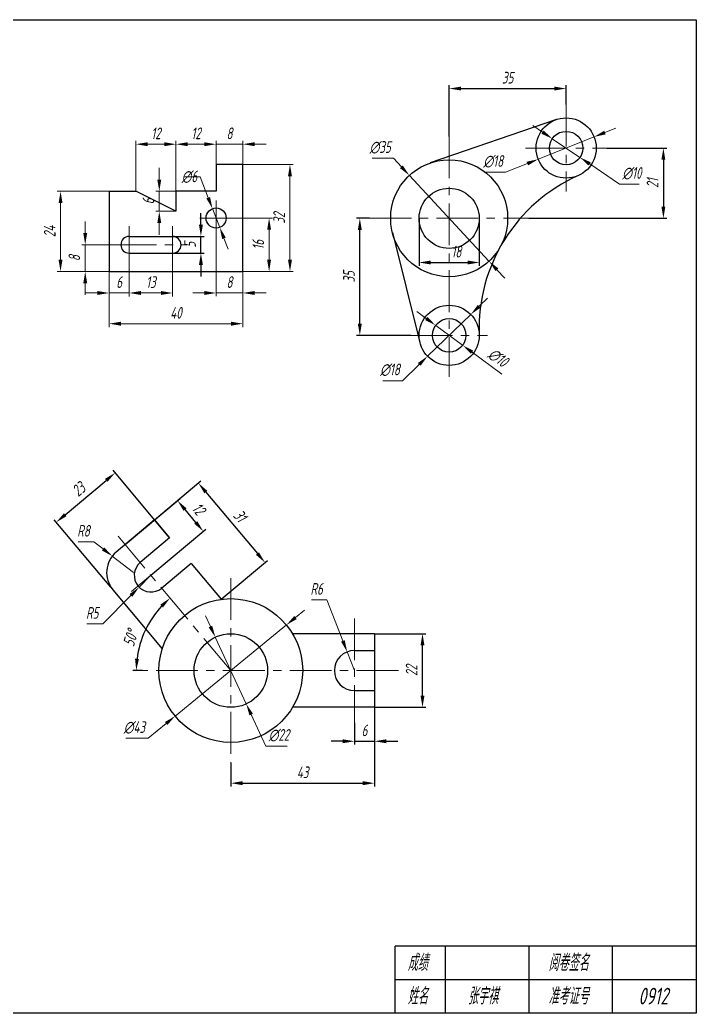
# Model space of a CAD drawing. Header units: millimetres. Extents: x 2280 to 2700, y 1935 to 2232.
# Drawn here: x 2497.7 to 2700, y 1934.7 to 2231.7 of the extents above; entities that cross this region are included whole.
import ezdxf

# ---------------------------------------------------------------- set-up
doc = ezdxf.new("R2010")
doc.units = ezdxf.units.MM
doc.header["$LTSCALE"] = 10
doc.linetypes.add('CENTER', pattern=[2, 1.25, -0.25, 0.25, -0.25])
for name, color, linetype, lineweight in [('1粗实线', 7, 'Continuous', 30), ('4 中心线', 1, 'CENTER', 15), ('5 尺寸线', 3, 'Continuous', 15)]:
    doc.layers.add(name, color=color, linetype=linetype, lineweight=lineweight)
doc.layers.add('7标注层', color=4, linetype='Continuous')
doc.styles.add('TH_GBDIM', font='gbeitc.shx', dxfattribs={"width": 0.8, "bigfont": 'gbcbig.shx'})
doc.dimstyles.new('TH_GBDIM', dxfattribs={"dimtxt": 3.5, "dimasz": 3.5, "dimexe": 1, "dimexo": 0, "dimgap": 1.5, "dimtad": 1, "dimdec": 1, "dimdsep": 46, "dimtxsty": 'TH_GBDIM', "dimcen": 3, "dimclrd": 3, "dimclre": 3, "dimclrt": 3, "dimadec": 0, "dimazin": 2, "dimtfac": 0.714286, "dimtdec": 1, "dimtmove": 0, "dimatfit": 3, "dimfxl": 0, "dimtzin": 0, "dimlwd": -1, "dimlwe": -1, "dimarcsym": 0})

# ---------------------------------------------------------------- blocks, each defined once
blk = doc.blocks.new('*D58')
at = {"layer": '5 尺寸线', "color": 3}
for p, q in [((2524.41, 2156.49), (2524.41, 2139.89)), ((2564.41, 2156.49), (2564.41, 2139.89)), ((2527.91, 2140.89), (2560.91, 2140.89))]:
    blk.add_line(p, q, dxfattribs=at)
for points in [[(2527.91, 2141.47), (2527.91, 2140.3), (2524.41, 2140.89)], [(2560.91, 2141.47), (2560.91, 2140.3), (2564.41, 2140.89)]]:
    blk.add_solid(points, dxfattribs=at)
at = {"layer": 'Defpoints', "color": 0}
for p in [(2524.41, 2156.49), (2564.41, 2156.49), (2564.41, 2140.89)]:
    blk.add_point(p, dxfattribs=at)
at = {"layer": '5 尺寸线', "color": 3, "insert": (2544.41, 2144.14), "char_height": 3.5, "attachment_point": 5, "style": 'TH_GBDIM'}
blk.add_mtext('40', dxfattribs=at)
blk = doc.blocks.new('*D59')
at = {"layer": '5 尺寸线', "color": 3}
for p, q in [((2524.41, 2180.49), (2508.87, 2180.49)), ((2509.87, 2159.99), (2509.87, 2176.99)), ((2524.41, 2156.49), (2508.87, 2156.49))]:
    blk.add_line(p, q, dxfattribs=at)
for points in [[(2509.29, 2176.99), (2510.45, 2176.99), (2509.87, 2180.49)], [(2509.29, 2159.99), (2510.45, 2159.99), (2509.87, 2156.49)]]:
    blk.add_solid(points, dxfattribs=at)
at = {"layer": 'Defpoints', "color": 0}
for p in [(2509.87, 2180.49), (2524.41, 2180.49), (2524.41, 2156.49)]:
    blk.add_point(p, dxfattribs=at)
at = {"layer": '5 尺寸线', "color": 3, "insert": (2506.62, 2168.49), "char_height": 3.5, "attachment_point": 5, "rotation": 90, "style": 'TH_GBDIM'}
blk.add_mtext('24', dxfattribs=at)
blk = doc.blocks.new('*D60')
at = {"layer": '5 尺寸线', "color": 3}
for p, q in [((2517.25, 2167.99), (2517.25, 2171.49)), ((2526.04, 2164.49), (2516.25, 2164.49)), ((2517.25, 2156.49), (2517.25, 2164.49)), ((2524.41, 2156.49), (2516.25, 2156.49)), ((2517.25, 2152.99), (2517.25, 2149.49))]:
    blk.add_line(p, q, dxfattribs=at)
for points in [[(2516.67, 2167.99), (2517.84, 2167.99), (2517.25, 2164.49)], [(2516.67, 2152.99), (2517.84, 2152.99), (2517.25, 2156.49)]]:
    blk.add_solid(points, dxfattribs=at)
at = {"layer": 'Defpoints', "color": 0}
for p in [(2517.25, 2164.49), (2526.04, 2164.49), (2524.41, 2156.49)]:
    blk.add_point(p, dxfattribs=at)
at = {"layer": '5 尺寸线', "color": 3, "insert": (2514, 2160.49), "char_height": 3.5, "attachment_point": 5, "rotation": 90, "style": 'TH_GBDIM'}
blk.add_mtext('8', dxfattribs=at)
blk = doc.blocks.new('*D61')
at = {"layer": '5 尺寸线', "color": 3}
for p, q in [((2524.41, 2156.49), (2524.41, 2149.07)), ((2530.41, 2158.96), (2530.41, 2149.07)), ((2520.91, 2150.07), (2517.41, 2150.07)), ((2530.41, 2150.07), (2524.41, 2150.07)), ((2533.91, 2150.07), (2537.41, 2150.07))]:
    blk.add_line(p, q, dxfattribs=at)
for points in [[(2520.91, 2150.66), (2520.91, 2149.49), (2524.41, 2150.07)], [(2533.91, 2150.66), (2533.91, 2149.49), (2530.41, 2150.07)]]:
    blk.add_solid(points, dxfattribs=at)
at = {"layer": 'Defpoints', "color": 0}
for p in [(2524.41, 2156.49), (2530.41, 2158.96), (2524.41, 2150.07)]:
    blk.add_point(p, dxfattribs=at)
at = {"layer": '5 尺寸线', "color": 3, "insert": (2527.41, 2153.32), "char_height": 3.5, "attachment_point": 5, "style": 'TH_GBDIM'}
blk.add_mtext('6', dxfattribs=at)
blk = doc.blocks.new('*D62')
at = {"layer": '5 尺寸线', "color": 3}
for p, q in [((2530.41, 2158.96), (2530.41, 2149.07)), ((2543.41, 2158.96), (2543.41, 2149.07)), ((2533.91, 2150.07), (2539.91, 2150.07))]:
    blk.add_line(p, q, dxfattribs=at)
for points in [[(2533.91, 2150.66), (2533.91, 2149.49), (2530.41, 2150.07)], [(2539.91, 2150.66), (2539.91, 2149.49), (2543.41, 2150.07)]]:
    blk.add_solid(points, dxfattribs=at)
at = {"layer": 'Defpoints', "color": 0}
for p in [(2530.41, 2158.96), (2543.41, 2158.96), (2543.41, 2150.07)]:
    blk.add_point(p, dxfattribs=at)
at = {"layer": '5 尺寸线', "color": 3, "insert": (2536.91, 2153.32), "char_height": 3.5, "attachment_point": 5, "style": 'TH_GBDIM'}
blk.add_mtext('13', dxfattribs=at)
blk = doc.blocks.new('*D63')
at = {"layer": '5 尺寸线', "color": 3}
for p, q in [((2556.41, 2167.28), (2556.41, 2149.08)), ((2564.41, 2156.49), (2564.41, 2149.08)), ((2552.91, 2150.08), (2549.41, 2150.08)), ((2556.41, 2150.08), (2564.41, 2150.08)), ((2567.91, 2150.08), (2571.41, 2150.08))]:
    blk.add_line(p, q, dxfattribs=at)
for points in [[(2552.91, 2150.67), (2552.91, 2149.5), (2556.41, 2150.08)], [(2567.91, 2150.67), (2567.91, 2149.5), (2564.41, 2150.08)]]:
    blk.add_solid(points, dxfattribs=at)
at = {"layer": 'Defpoints', "color": 0}
for p in [(2556.41, 2167.28), (2564.41, 2156.49), (2564.41, 2150.08)]:
    blk.add_point(p, dxfattribs=at)
at = {"layer": '5 尺寸线', "color": 3, "insert": (2560.41, 2153.33), "char_height": 3.5, "attachment_point": 5, "style": 'TH_GBDIM'}
blk.add_mtext('8', dxfattribs=at)
blk = doc.blocks.new('*D64')
at = {"layer": '7标注层', "color": 3}
for p, q in [((2551.86, 2170.49), (2551.86, 2173.99)), ((2543.41, 2166.99), (2552.86, 2166.99)), ((2551.86, 2161.99), (2551.86, 2166.99)), ((2543.41, 2161.99), (2552.86, 2161.99)), ((2551.86, 2158.49), (2551.86, 2154.99))]:
    blk.add_line(p, q, dxfattribs=at)
for points in [[(2551.28, 2170.49), (2552.45, 2170.49), (2551.86, 2166.99)], [(2551.28, 2158.49), (2552.45, 2158.49), (2551.86, 2161.99)]]:
    blk.add_solid(points, dxfattribs=at)
at = {"layer": 'Defpoints', "color": 0}
for p in [(2543.41, 2166.99), (2551.86, 2166.99), (2543.41, 2161.99)]:
    blk.add_point(p, dxfattribs=at)
at = {"layer": '7标注层', "color": 3, "insert": (2548.61, 2164.49), "char_height": 3.5, "attachment_point": 5, "rotation": 90, "style": 'TH_GBDIM'}
blk.add_mtext('5', dxfattribs=at)
blk = doc.blocks.new('*D65')
at = {"layer": '5 尺寸线', "color": 3}
for p, q in [((2539.41, 2183.99), (2539.41, 2187.49)), ((2544.41, 2180.49), (2538.41, 2180.49)), ((2539.41, 2174.49), (2539.41, 2180.49)), ((2544.41, 2174.49), (2538.41, 2174.49)), ((2539.41, 2170.99), (2539.41, 2167.49))]:
    blk.add_line(p, q, dxfattribs=at)
for points in [[(2538.83, 2183.99), (2539.99, 2183.99), (2539.41, 2180.49)], [(2538.83, 2170.99), (2539.99, 2170.99), (2539.41, 2174.49)]]:
    blk.add_solid(points, dxfattribs=at)
at = {"layer": 'Defpoints', "color": 0}
for p in [(2539.41, 2180.49), (2544.41, 2180.49), (2544.41, 2174.49)]:
    blk.add_point(p, dxfattribs=at)
at = {"layer": '5 尺寸线', "color": 3, "insert": (2536.16, 2177.49), "char_height": 3.5, "attachment_point": 5, "rotation": 90, "style": 'TH_GBDIM'}
blk.add_mtext('6', dxfattribs=at)
blk = doc.blocks.new('*D66')
at = {"layer": '5 尺寸线', "color": 3}
for p, q in [((2532.41, 2180.49), (2532.41, 2195.56)), ((2544.41, 2180.49), (2544.41, 2195.56)), ((2535.91, 2194.56), (2540.91, 2194.56))]:
    blk.add_line(p, q, dxfattribs=at)
for points in [[(2535.91, 2195.14), (2535.91, 2193.98), (2532.41, 2194.56)], [(2540.91, 2195.14), (2540.91, 2193.98), (2544.41, 2194.56)]]:
    blk.add_solid(points, dxfattribs=at)
at = {"layer": 'Defpoints', "color": 0}
for p in [(2544.41, 2194.56), (2532.41, 2180.49), (2544.41, 2180.49)]:
    blk.add_point(p, dxfattribs=at)
at = {"layer": '5 尺寸线', "color": 3, "insert": (2538.41, 2197.81), "char_height": 3.5, "attachment_point": 5, "style": 'TH_GBDIM'}
blk.add_mtext('12', dxfattribs=at)
blk = doc.blocks.new('*D70')
at = {"layer": '5 尺寸线', "color": 3}
for p, q in [((2544.41, 2194.56), (2544.41, 2195.56)), ((2556.41, 2188.49), (2556.41, 2195.56)), ((2547.91, 2194.56), (2552.91, 2194.56))]:
    blk.add_line(p, q, dxfattribs=at)
for points in [[(2547.91, 2195.14), (2547.91, 2193.98), (2544.41, 2194.56)], [(2552.91, 2195.14), (2552.91, 2193.98), (2556.41, 2194.56)]]:
    blk.add_solid(points, dxfattribs=at)
at = {"layer": 'Defpoints', "color": 0}
for p in [(2544.41, 2194.56), (2556.41, 2194.56), (2556.41, 2188.49)]:
    blk.add_point(p, dxfattribs=at)
at = {"layer": '5 尺寸线', "color": 3, "insert": (2550.41, 2197.81), "char_height": 3.5, "attachment_point": 5, "style": 'TH_GBDIM'}
blk.add_mtext('12', dxfattribs=at)
blk = doc.blocks.new('*D67')
at = {"layer": '5 尺寸线', "color": 3}
for p, q in [((2556.41, 2188.49), (2556.41, 2195.56)), ((2564.41, 2188.49), (2564.41, 2195.56)), ((2552.91, 2194.56), (2549.41, 2194.56)), ((2556.41, 2194.56), (2564.41, 2194.56)), ((2567.91, 2194.56), (2571.41, 2194.56))]:
    blk.add_line(p, q, dxfattribs=at)
for points in [[(2552.91, 2195.14), (2552.91, 2193.98), (2556.41, 2194.56)], [(2567.91, 2195.14), (2567.91, 2193.98), (2564.41, 2194.56)]]:
    blk.add_solid(points, dxfattribs=at)
at = {"layer": 'Defpoints', "color": 0}
for p in [(2564.41, 2194.56), (2556.41, 2188.49), (2564.41, 2188.49)]:
    blk.add_point(p, dxfattribs=at)
at = {"layer": '5 尺寸线', "color": 3, "insert": (2560.41, 2197.81), "char_height": 3.5, "attachment_point": 5, "style": 'TH_GBDIM'}
blk.add_mtext('8', dxfattribs=at)
blk = doc.blocks.new('*D68')
at = {"layer": '5 尺寸线', "color": 3}
for p, q in [((2564.41, 2188.49), (2579.51, 2188.49)), ((2578.51, 2184.99), (2578.51, 2159.99)), ((2564.41, 2156.49), (2579.51, 2156.49))]:
    blk.add_line(p, q, dxfattribs=at)
for points in [[(2577.93, 2184.99), (2579.1, 2184.99), (2578.51, 2188.49)], [(2577.93, 2159.99), (2579.1, 2159.99), (2578.51, 2156.49)]]:
    blk.add_solid(points, dxfattribs=at)
at = {"layer": 'Defpoints', "color": 0}
for p in [(2564.41, 2188.49), (2564.41, 2156.49), (2578.51, 2156.49)]:
    blk.add_point(p, dxfattribs=at)
at = {"layer": '5 尺寸线', "color": 3, "insert": (2575.26, 2172.49), "char_height": 3.5, "attachment_point": 5, "rotation": 90, "style": 'TH_GBDIM'}
blk.add_mtext('32', dxfattribs=at)
blk = doc.blocks.new('*D69')
at = {"layer": '5 尺寸线', "color": 3}
for p, q in [((2561.29, 2172.49), (2573.27, 2172.49)), ((2572.27, 2168.99), (2572.27, 2159.99)), ((2564.41, 2156.49), (2573.27, 2156.49))]:
    blk.add_line(p, q, dxfattribs=at)
for points in [[(2571.68, 2168.99), (2572.85, 2168.99), (2572.27, 2172.49)], [(2571.68, 2159.99), (2572.85, 2159.99), (2572.27, 2156.49)]]:
    blk.add_solid(points, dxfattribs=at)
at = {"layer": 'Defpoints', "color": 0}
for p in [(2561.29, 2172.49), (2564.41, 2156.49), (2572.27, 2156.49)]:
    blk.add_point(p, dxfattribs=at)
at = {"layer": '5 尺寸线', "color": 3, "insert": (2569.02, 2164.49), "char_height": 3.5, "attachment_point": 5, "rotation": 90, "style": 'TH_GBDIM'}
blk.add_mtext('16', dxfattribs=at)
blk = doc.blocks.new('*D71')
at = {"layer": '5 尺寸线', "color": 3}
for p, q in [((2546.74, 2184.83), (2551.62, 2184.83)), ((2551.62, 2184.83), (2554.06, 2178.55)), ((2557.5, 2169.69), (2555.32, 2175.29)), ((2558.76, 2166.43), (2560.03, 2163.17))]:
    blk.add_line(p, q, dxfattribs=at)
for points in [[(2554.6, 2178.76), (2553.51, 2178.34), (2555.32, 2175.29)], [(2559.31, 2166.64), (2558.22, 2166.22), (2557.5, 2169.69)]]:
    blk.add_solid(points, dxfattribs=at)
at = {"layer": 'Defpoints', "color": 0}
for p in [(2555.32, 2175.29), (2557.5, 2169.69)]:
    blk.add_point(p, dxfattribs=at)
at = {"layer": '5 尺寸线', "color": 3, "insert": (2548.43, 2184.83), "char_height": 3.5, "attachment_point": 5, "style": 'TH_GBDIM'}
blk.add_mtext('{∅6}{}{}{\\P{}}', dxfattribs=at)
blk = doc.blocks.new('*D98')
at = {"layer": '7标注层', "color": 3}
for p, q in [((2626.14, 2196.86), (2626.14, 2212.2)), ((2629.64, 2211.2), (2657.64, 2211.2)), ((2661.14, 2206.41), (2661.14, 2212.2))]:
    blk.add_line(p, q, dxfattribs=at)
for points in [[(2629.64, 2211.78), (2629.64, 2210.62), (2626.14, 2211.2)], [(2657.64, 2211.78), (2657.64, 2210.62), (2661.14, 2211.2)]]:
    blk.add_solid(points, dxfattribs=at)
at = {"layer": 'Defpoints', "color": 0}
for p in [(2661.14, 2211.2), (2661.14, 2206.41), (2626.14, 2196.86)]:
    blk.add_point(p, dxfattribs=at)
at = {"layer": '7标注层', "color": 3, "insert": (2643.64, 2214.45), "char_height": 3.5, "attachment_point": 5, "style": 'TH_GBDIM'}
blk.add_mtext('35', dxfattribs=at)
blk = doc.blocks.new('*D92')
at = {"layer": '7标注层', "color": 3}
for p, q in [((2673.3, 2193.41), (2691.23, 2193.41)), ((2690.23, 2189.91), (2690.23, 2175.91)), ((2649.94, 2172.41), (2691.23, 2172.41))]:
    blk.add_line(p, q, dxfattribs=at)
for points in [[(2689.65, 2189.91), (2690.81, 2189.91), (2690.23, 2193.41)], [(2689.65, 2175.91), (2690.81, 2175.91), (2690.23, 2172.41)]]:
    blk.add_solid(points, dxfattribs=at)
at = {"layer": 'Defpoints', "color": 0}
for p in [(2673.3, 2193.41), (2649.94, 2172.41), (2690.23, 2172.41)]:
    blk.add_point(p, dxfattribs=at)
at = {"layer": '7标注层', "color": 3, "insert": (2686.98, 2182.91), "char_height": 3.5, "attachment_point": 5, "rotation": 90, "style": 'TH_GBDIM'}
blk.add_mtext('21', dxfattribs=at)
blk = doc.blocks.new('*D93')
at = {"layer": '7标注层', "color": 3}
for p, q in [((2602.35, 2172.41), (2598.41, 2172.41)), ((2599.41, 2140.91), (2599.41, 2168.91)), ((2614.65, 2137.41), (2598.41, 2137.41))]:
    blk.add_line(p, q, dxfattribs=at)
for points in [[(2598.82, 2168.91), (2599.99, 2168.91), (2599.41, 2172.41)], [(2598.82, 2140.91), (2599.99, 2140.91), (2599.41, 2137.41)]]:
    blk.add_solid(points, dxfattribs=at)
at = {"layer": 'Defpoints', "color": 0}
for p in [(2599.41, 2172.41), (2602.35, 2172.41), (2614.65, 2137.41)]:
    blk.add_point(p, dxfattribs=at)
at = {"layer": '7标注层', "color": 3, "insert": (2596.16, 2154.91), "char_height": 3.5, "attachment_point": 5, "rotation": 90, "style": 'TH_GBDIM'}
blk.add_mtext('35', dxfattribs=at)
blk = doc.blocks.new('*D94')
at = {"layer": '7标注层', "color": 3}
for p, q in [((2617.14, 2172.41), (2617.14, 2158.19)), ((2635.14, 2172.41), (2635.14, 2158.19)), ((2620.64, 2159.19), (2631.64, 2159.19))]:
    blk.add_line(p, q, dxfattribs=at)
for points in [[(2620.64, 2159.78), (2620.64, 2158.61), (2617.14, 2159.19)], [(2631.64, 2159.78), (2631.64, 2158.61), (2635.14, 2159.19)]]:
    blk.add_solid(points, dxfattribs=at)
at = {"layer": 'Defpoints', "color": 0}
for p in [(2617.14, 2172.41), (2635.14, 2172.41), (2635.14, 2159.19)]:
    blk.add_point(p, dxfattribs=at)
at = {"layer": '7标注层', "color": 3, "insert": (2628.29, 2162.44), "char_height": 3.5, "attachment_point": 5, "style": 'TH_GBDIM'}
blk.add_mtext('18', dxfattribs=at)
blk = doc.blocks.new('*D99')
at = {"layer": '5 尺寸线', "color": 3}
for p, q in [((2635.12, 2146.1), (2637.64, 2148.54)), ((2632.61, 2143.67), (2619.67, 2131.15)), ((2612.13, 2123.85), (2617.16, 2128.71)), ((2606.25, 2123.85), (2612.13, 2123.85))]:
    blk.add_line(p, q, dxfattribs=at)
for points in [[(2634.72, 2146.52), (2635.53, 2145.68), (2632.61, 2143.67)], [(2616.75, 2129.13), (2617.57, 2128.29), (2619.67, 2131.15)]]:
    blk.add_solid(points, dxfattribs=at)
at = {"layer": 'Defpoints', "color": 0}
for p in [(2632.61, 2143.67), (2619.67, 2131.15)]:
    blk.add_point(p, dxfattribs=at)
at = {"layer": '5 尺寸线', "color": 3, "insert": (2608.44, 2127.1), "char_height": 3.5, "attachment_point": 5, "style": 'TH_GBDIM'}
blk.add_mtext('∅18', dxfattribs=at)
blk = doc.blocks.new('*D95')
at = {"layer": '5 尺寸线', "color": 3}
for p, q in [((2619.29, 2142.44), (2616.47, 2144.51)), ((2622.11, 2140.37), (2630.17, 2134.45)), ((2641.9, 2125.84), (2632.99, 2132.38))]:
    blk.add_line(p, q, dxfattribs=at)
for points in [[(2619.63, 2142.91), (2618.94, 2141.97), (2622.11, 2140.37)], [(2633.34, 2132.85), (2632.65, 2131.91), (2630.17, 2134.45)]]:
    blk.add_solid(points, dxfattribs=at)
at = {"layer": 'Defpoints', "color": 0}
for p in [(2622.11, 2140.37), (2630.17, 2134.45)]:
    blk.add_point(p, dxfattribs=at)
at = {"layer": '5 尺寸线', "color": 3, "char_height": 3.5, "attachment_point": 5, "rotation": 323.7138, "style": 'TH_GBDIM'}
for s, insert in [('{∅10}{}{}{', (2640.78, 2130.69)), ('{}}', (2636.93, 2125.45))]:
    blk.add_mtext(s, dxfattribs=dict(at, insert=insert))
blk = doc.blocks.new('*D100')
at = {"layer": '5 尺寸线', "color": 3}
for p, q in [((2654.1, 2198.16), (2651.19, 2200.12)), ((2657, 2196.21), (2665.28, 2190.61)), ((2677.15, 2182.6), (2668.19, 2188.65)), ((2682.97, 2182.6), (2677.15, 2182.6))]:
    blk.add_line(p, q, dxfattribs=at)
for points in [[(2654.42, 2198.65), (2653.77, 2197.68), (2657, 2196.21)], [(2668.51, 2189.14), (2667.86, 2188.17), (2665.28, 2190.61)]]:
    blk.add_solid(points, dxfattribs=at)
at = {"layer": 'Defpoints', "color": 0}
for p in [(2657, 2196.21), (2665.28, 2190.61)]:
    blk.add_point(p, dxfattribs=at)
at = {"layer": '5 尺寸线', "color": 3, "insert": (2680.81, 2185.85), "char_height": 3.5, "attachment_point": 5, "style": 'TH_GBDIM'}
blk.add_mtext('∅10', dxfattribs=at)
blk = doc.blocks.new('*D96')
at = {"layer": '5 尺寸线', "color": 3}
for p, q in [((2672.75, 2198.05), (2676, 2199.35)), ((2669.5, 2196.75), (2652.78, 2190.07)), ((2637.16, 2186.17), (2643.03, 2186.17)), ((2643.03, 2186.17), (2649.53, 2188.77))]:
    blk.add_line(p, q, dxfattribs=at)
for points in [[(2672.53, 2198.59), (2672.96, 2197.51), (2669.5, 2196.75)], [(2649.32, 2189.31), (2649.75, 2188.23), (2652.78, 2190.07)]]:
    blk.add_solid(points, dxfattribs=at)
at = {"layer": 'Defpoints', "color": 0}
for p in [(2669.5, 2196.75), (2652.78, 2190.07)]:
    blk.add_point(p, dxfattribs=at)
at = {"layer": '5 尺寸线', "color": 3, "insert": (2639.35, 2189.42), "char_height": 3.5, "attachment_point": 5, "style": 'TH_GBDIM'}
blk.add_mtext('∅18', dxfattribs=at)
blk = doc.blocks.new('*D97')
at = {"layer": '5 尺寸线', "color": 3}
for p, q in [((2603.06, 2190.35), (2609.46, 2190.35)), ((2609.46, 2190.35), (2611.84, 2187.79)), ((2638.05, 2159.59), (2614.23, 2185.23)), ((2640.44, 2157.03), (2642.82, 2154.46))]:
    blk.add_line(p, q, dxfattribs=at)
for points in [[(2612.27, 2188.19), (2611.42, 2187.39), (2614.23, 2185.23)], [(2640.86, 2157.42), (2640.01, 2156.63), (2638.05, 2159.59)]]:
    blk.add_solid(points, dxfattribs=at)
at = {"layer": 'Defpoints', "color": 0}
for p in [(2614.23, 2185.23), (2638.05, 2159.59)]:
    blk.add_point(p, dxfattribs=at)
at = {"layer": '5 尺寸线', "color": 3, "insert": (2605.51, 2193.6), "char_height": 3.5, "attachment_point": 5, "style": 'TH_GBDIM'}
blk.add_mtext('∅35', dxfattribs=at)
blk = doc.blocks.new('*D157')
at = {"layer": '7标注层', "color": 3}
for p, q in [((2603.81, 2043.18), (2603.81, 2002.5)), ((2560.81, 2009.56), (2560.81, 2002.5)), ((2564.31, 2003.5), (2600.31, 2003.5))]:
    blk.add_line(p, q, dxfattribs=at)
for points in [[(2564.31, 2004.09), (2564.31, 2002.92), (2560.81, 2003.5)], [(2600.31, 2004.09), (2600.31, 2002.92), (2603.81, 2003.5)]]:
    blk.add_solid(points, dxfattribs=at)
at = {"layer": 'Defpoints', "color": 0}
for p in [(2603.81, 2043.18), (2560.81, 2009.56), (2603.81, 2003.5)]:
    blk.add_point(p, dxfattribs=at)
at = {"layer": '7标注层', "color": 3, "insert": (2582.31, 2006.75), "char_height": 3.5, "attachment_point": 5, "style": 'TH_GBDIM'}
blk.add_mtext('43', dxfattribs=at)
blk = doc.blocks.new('*D158')
at = {"layer": '7标注层', "color": 3}
for p, q in [((2597.81, 2021.58), (2597.81, 2015.04)), ((2603.81, 2021.58), (2603.81, 2015.04)), ((2594.31, 2016.04), (2590.81, 2016.04)), ((2597.81, 2016.04), (2603.81, 2016.04)), ((2607.31, 2016.04), (2610.81, 2016.04))]:
    blk.add_line(p, q, dxfattribs=at)
for points in [[(2594.31, 2016.62), (2594.31, 2015.45), (2597.81, 2016.04)], [(2607.31, 2016.62), (2607.31, 2015.45), (2603.81, 2016.04)]]:
    blk.add_solid(points, dxfattribs=at)
at = {"layer": 'Defpoints', "color": 0}
for p in [(2597.81, 2021.58), (2603.81, 2021.58), (2603.81, 2016.04)]:
    blk.add_point(p, dxfattribs=at)
at = {"layer": '7标注层', "color": 3, "insert": (2600.81, 2019.29), "char_height": 3.5, "attachment_point": 5, "style": 'TH_GBDIM'}
blk.add_mtext('6', dxfattribs=at)
blk = doc.blocks.new('*D159')
at = {"layer": '7标注层', "color": 3}
for p, q in [((2542.51, 2076.88), (2525.57, 2097.07)), ((2511.27, 2083.77), (2523.53, 2094.05)), ((2524.89, 2062.09), (2507.95, 2082.29))]:
    blk.add_line(p, q, dxfattribs=at)
for points in [[(2523.15, 2094.5), (2523.9, 2093.61), (2526.21, 2096.3)], [(2510.9, 2084.22), (2511.65, 2083.32), (2508.59, 2081.52)]]:
    blk.add_solid(points, dxfattribs=at)
at = {"layer": 'Defpoints', "color": 0}
for p in [(2526.21, 2096.3), (2542.51, 2076.88), (2524.89, 2062.09)]:
    blk.add_point(p, dxfattribs=at)
at = {"layer": '7标注层', "color": 3, "insert": (2515.31, 2091.4), "char_height": 3.5, "attachment_point": 5, "rotation": 40, "style": 'TH_GBDIM'}
blk.add_mtext('23', dxfattribs=at)
blk = doc.blocks.new('*D160')
at = {"layer": '5 尺寸线', "color": 3}
for p, q in [((2515.14, 2075.71), (2519.85, 2075.71)), ((2519.85, 2075.71), (2522.6, 2073.55)), ((2531.66, 2066.47), (2525.36, 2071.39))]:
    blk.add_line(p, q, dxfattribs=at)
blk.add_solid([(2522.96, 2074.01), (2522.24, 2073.09), (2525.36, 2071.39)], dxfattribs=at)
at = {"layer": 'Defpoints', "color": 0}
for p in [(2525.36, 2071.39), (2531.66, 2066.47)]:
    blk.add_point(p, dxfattribs=at)
at = {"layer": '5 尺寸线', "color": 3, "insert": (2516.74, 2078.96), "char_height": 3.5, "attachment_point": 5, "style": 'TH_GBDIM'}
blk.add_mtext('R8', dxfattribs=at)
blk = doc.blocks.new('*D161')
at = {"layer": '7标注层', "color": 3}
for p, q in [((2529.2, 2074.85), (2545.63, 2088.63)), ((2550.33, 2081.48), (2547.12, 2085.31)), ((2536.92, 2065.65), (2553.35, 2079.44))]:
    blk.add_line(p, q, dxfattribs=at)
for points in [[(2547.56, 2085.68), (2546.67, 2084.93), (2544.87, 2087.99)], [(2550.78, 2081.85), (2549.88, 2081.1), (2552.58, 2078.8)]]:
    blk.add_solid(points, dxfattribs=at)
at = {"layer": 'Defpoints', "color": 0}
for p in [(2544.87, 2087.99), (2529.2, 2074.85), (2536.92, 2065.65)]:
    blk.add_point(p, dxfattribs=at)
at = {"layer": '7标注层', "color": 3, "insert": (2551.21, 2085.48), "char_height": 3.5, "attachment_point": 5, "rotation": 310, "style": 'TH_GBDIM'}
blk.add_mtext('12', dxfattribs=at)
blk = doc.blocks.new('*D162')
at = {"layer": '7标注层', "color": 3}
for p, q in [((2538.01, 2082.24), (2551.87, 2093.87)), ((2553.35, 2090.54), (2568.78, 2072.16)), ((2557.94, 2058.49), (2571.8, 2070.12))]:
    blk.add_line(p, q, dxfattribs=at)
for points in [[(2553.8, 2090.92), (2552.91, 2090.17), (2551.1, 2093.22)], [(2569.23, 2072.53), (2568.33, 2071.78), (2571.03, 2069.48)]]:
    blk.add_solid(points, dxfattribs=at)
at = {"layer": 'Defpoints', "color": 0}
for p in [(2538.01, 2082.24), (2571.03, 2069.48), (2557.94, 2058.49)]:
    blk.add_point(p, dxfattribs=at)
at = {"layer": '7标注层', "color": 3, "insert": (2563.56, 2083.44), "char_height": 3.5, "attachment_point": 5, "rotation": 310, "style": 'TH_GBDIM'}
blk.add_mtext('31', dxfattribs=at)
blk = doc.blocks.new('*D163')
at = {"layer": '5 尺寸线', "color": 3}
for p, q in [((2536.92, 2065.65), (2533.39, 2062.11)), ((2522.49, 2051.17), (2530.92, 2059.63)), ((2517.73, 2051.17), (2522.49, 2051.17))]:
    blk.add_line(p, q, dxfattribs=at)
blk.add_solid([(2530.5, 2060.04), (2531.33, 2059.22), (2533.39, 2062.11)], dxfattribs=at)
at = {"layer": 'Defpoints', "color": 0}
for p in [(2536.92, 2065.65), (2533.39, 2062.11)]:
    blk.add_point(p, dxfattribs=at)
at = {"layer": '5 尺寸线', "color": 3, "insert": (2519.36, 2054.42), "char_height": 3.5, "attachment_point": 5, "style": 'TH_GBDIM'}
blk.add_mtext('R5', dxfattribs=at)
blk = doc.blocks.new('*D164')
at = {"layer": '5 尺寸线', "color": 3}
for p, q in [((2580.15, 2053.02), (2582.86, 2055.24)), ((2577.44, 2050.8), (2544.17, 2023.56)), ((2536.05, 2016.91), (2541.46, 2021.34)), ((2529.41, 2016.91), (2536.05, 2016.91))]:
    blk.add_line(p, q, dxfattribs=at)
for points in [[(2579.78, 2053.47), (2580.52, 2052.57), (2577.44, 2050.8)], [(2541.09, 2021.79), (2541.83, 2020.89), (2544.17, 2023.56)]]:
    blk.add_solid(points, dxfattribs=at)
at = {"layer": 'Defpoints', "color": 0}
for p in [(2577.44, 2050.8), (2544.17, 2023.56)]:
    blk.add_point(p, dxfattribs=at)
at = {"layer": '5 尺寸线', "color": 3, "insert": (2531.98, 2020.16), "char_height": 3.5, "attachment_point": 5, "style": 'TH_GBDIM'}
blk.add_mtext('∅43', dxfattribs=at)
blk = doc.blocks.new('*D165')
at = {"layer": '5 尺寸线', "color": 3}
for p, q in [((2554.71, 2050.34), (2553.24, 2053.51)), ((2556.18, 2047.16), (2565.43, 2027.2)), ((2571.28, 2014.57), (2566.9, 2024.03)), ((2577.68, 2014.57), (2571.28, 2014.57))]:
    blk.add_line(p, q, dxfattribs=at)
for points in [[(2555.24, 2050.58), (2554.18, 2050.09), (2556.18, 2047.16)], [(2567.43, 2024.27), (2566.37, 2023.78), (2565.43, 2027.2)]]:
    blk.add_solid(points, dxfattribs=at)
at = {"layer": 'Defpoints', "color": 0}
for p in [(2556.18, 2047.16), (2565.43, 2027.2)]:
    blk.add_point(p, dxfattribs=at)
at = {"layer": '5 尺寸线', "color": 3, "insert": (2575.23, 2017.82), "char_height": 3.5, "attachment_point": 5, "style": 'TH_GBDIM'}
blk.add_mtext('∅22', dxfattribs=at)
blk = doc.blocks.new('*D166')
at = {"layer": '5 尺寸线', "color": 3}
for p, q in [((2584.94, 2058.35), (2589.53, 2058.35)), ((2589.53, 2058.35), (2594.35, 2046.03)), ((2597.81, 2037.18), (2595.62, 2042.77))]:
    blk.add_line(p, q, dxfattribs=at)
blk.add_solid([(2594.89, 2046.24), (2593.8, 2045.82), (2595.62, 2042.77)], dxfattribs=at)
at = {"layer": 'Defpoints', "color": 0}
for p in [(2595.62, 2042.77), (2597.81, 2037.18)]:
    blk.add_point(p, dxfattribs=at)
at = {"layer": '5 尺寸线', "color": 3, "insert": (2586.49, 2061.6), "char_height": 3.5, "attachment_point": 5, "style": 'TH_GBDIM'}
blk.add_mtext('R6', dxfattribs=at)
blk = doc.blocks.new('*D167')
at = {"layer": '7标注层', "color": 3}
blk.add_line((2534.36, 2037.18), (2531.52, 2037.18), dxfattribs=at)
blk.add_arc((2560.81, 2037.18), 28.28, 137.0946, 172.9054, dxfattribs=at)
for points in [[(2539.69, 2056.86), (2540.49, 2056.01), (2542.62, 2058.85)], [(2533.32, 2040.64), (2532.16, 2040.71), (2532.52, 2037.18)]]:
    blk.add_solid(points, dxfattribs=at)
at = {"layer": 'Defpoints', "color": 0}
for p in [(2526.06, 2078.59), (2537.17, 2052.72), (2534.36, 2037.18), (2560.81, 2037.18), (2610.95, 2037.18)]:
    blk.add_point(p, dxfattribs=at)
at = {"layer": '7标注层', "color": 3, "insert": (2530.82, 2046.94), "char_height": 3.5, "attachment_point": 5, "rotation": 71.9684, "style": 'TH_GBDIM'}
blk.add_mtext('50°', dxfattribs=at)
blk = doc.blocks.new('*D168')
at = {"layer": '7标注层', "color": 3}
for p, q in [((2603.81, 2048.18), (2619.16, 2048.18)), ((2618.16, 2029.68), (2618.16, 2044.68)), ((2603.81, 2026.18), (2619.16, 2026.18))]:
    blk.add_line(p, q, dxfattribs=at)
for points in [[(2617.58, 2044.68), (2618.75, 2044.68), (2618.16, 2048.18)], [(2617.58, 2029.68), (2618.75, 2029.68), (2618.16, 2026.18)]]:
    blk.add_solid(points, dxfattribs=at)
at = {"layer": 'Defpoints', "color": 0}
for p in [(2603.81, 2048.18), (2618.16, 2048.18), (2603.81, 2026.18)]:
    blk.add_point(p, dxfattribs=at)
at = {"layer": '7标注层', "color": 3, "insert": (2614.91, 2037.18), "char_height": 3.5, "attachment_point": 5, "rotation": 90, "style": 'TH_GBDIM'}
blk.add_mtext('22', dxfattribs=at)

msp = doc.modelspace()

# ---------------------------------------------------------------- linework, layer by layer
at = {"layer": '1粗实线'}
for p, q in [((2280.03, 2231.74), (2700.03, 2231.74)), ((2700.03, 2231.74), (2700.03, 1934.74)), ((2658.22, 2201.92), (2620.46, 2188.96)), ((2564.41, 2188.49), (2556.41, 2188.49)), ((2556.41, 2188.49), (2556.41, 2180.49)), ((2564.41, 2156.49), (2564.41, 2188.49)), ((2524.41, 2180.49), (2524.41, 2156.49)), ((2524.41, 2180.49), (2532.41, 2180.49)), ((2544.41, 2174.49), (2532.41, 2180.49)), ((2556.41, 2180.49), (2544.41, 2180.49)), ((2544.41, 2180.49), (2544.41, 2174.49)), ((2609.16, 2168.16), (2617.41, 2135.22)), ((2530.41, 2166.99), (2543.41, 2166.99)), ((2530.41, 2161.99), (2543.41, 2161.99)), ((2524.41, 2156.49), (2564.41, 2156.49)), ((2538.01, 2082.24), (2526.52, 2072.6)), ((2538.01, 2082.24), (2542.51, 2076.88)), ((2542.51, 2076.88), (2533.7, 2069.48)), ((2548.94, 2069.21), (2540.13, 2061.82)), ((2548.94, 2069.21), (2557.94, 2058.49)), ((2525.54, 2061.32), (2540.32, 2043.71)), ((2603.81, 2048.18), (2579.28, 2048.18)), ((2603.81, 2048.18), (2603.81, 2043.18)), ((2597.81, 2043.18), (2603.81, 2043.18)), ((2597.81, 2031.18), (2603.81, 2031.18)), ((2603.81, 2031.18), (2603.81, 2026.18)), ((2603.81, 2026.18), (2579.28, 2026.18)), ((2700.03, 1954.74), (2610.03, 1954.74)), ((2610.03, 1934.74), (2610.03, 1954.74)), ((2625.03, 1934.74), (2625.03, 1954.74)), ((2650.03, 1934.74), (2650.03, 1954.74)), ((2675.03, 1934.74), (2675.03, 1954.74)), ((2700.03, 1944.74), (2610.03, 1944.74)), ((2700.03, 1934.74), (2280.03, 1934.74))]:
    msp.add_line(p, q, dxfattribs=at)
for centre, radius in [((2661.14, 2193.41), 9), ((2661.14, 2193.41), 5), ((2626.14, 2172.41), 17.5), ((2626.14, 2172.41), 9), ((2556.41, 2172.49), 3), ((2626.14, 2137.41), 9), ((2626.14, 2137.41), 5), ((2560.81, 2037.18), 21.5), ((2560.81, 2037.18), 11)]:
    msp.add_circle(centre, radius, dxfattribs=at)
for centre, radius, start, end in [((2684.97, 2139.58), 49.86, 113.8745, 182.1147), ((2530.41, 2164.49), 2.5, 90, 270), ((2543.41, 2164.49), 2.5, 270, 90), ((2531.66, 2066.47), 8, 130, 220), ((2536.92, 2065.65), 5, 130, 310), ((2597.81, 2037.18), 6, 90, 270)]:
    msp.add_arc(centre, radius, start, end, dxfattribs=at)
at = {"layer": '4 中心线'}
for p, q in [((2661.14, 2206.41), (2661.14, 2180.4)), ((2626.14, 2196.86), (2626.14, 2124.99)), ((2648.99, 2193.41), (2673.3, 2193.41)), ((2556.41, 2177.69), (2556.41, 2167.28)), ((2551.53, 2172.49), (2561.29, 2172.49)), ((2602.35, 2172.41), (2649.94, 2172.41)), ((2530.41, 2170.02), (2530.41, 2158.96)), ((2543.41, 2170.02), (2543.41, 2158.96)), ((2526.04, 2164.49), (2547.63, 2164.49)), ((2614.65, 2137.41), (2637.63, 2137.41)), ((2560.81, 2037.18), (2526.06, 2078.59)), ((2536.92, 2065.65), (2531.12, 2060.79)), ((2560.81, 2064.81), (2560.81, 2009.56)), ((2597.81, 2052.78), (2597.81, 2021.58)), ((2610.95, 2037.18), (2534.36, 2037.18))]:
    msp.add_line(p, q, dxfattribs=at)

# ---------------------------------------------------------------- texts
at = {"layer": '5 尺寸线', "color": 3, "char_height": 5, "attachment_point": 5, "style": 'TH_GBDIM'}
for s, insert in [('{\\C7;成绩}', (2616.7, 1949.83)), ('{\\C7;阅卷签名}', (2661.85, 1949.83)), ('{\\C7;姓名}', (2616.7, 1939.83)), ('{\\C7;张宇祺}', (2636.22, 1939.83)), ('{\\C7;准考证号}', (2661.85, 1939.83)), ('{\\C7;0912}', (2687.23, 1939.83))]:
    msp.add_mtext(s, dxfattribs=dict(at, insert=insert))

# ---------------------------------------------------------------- dimensions: what is measured, and where the dimension line sits
at = {"layer": '5 尺寸线'}
for base, p1, p2, picture, middle in [((2544.41, 2194.56), (2532.41, 2180.49), (2544.41, 2180.49), '*D66', (2538.41, 2197.81)), ((2556.41, 2194.56), (2544.41, 2194.56), (2556.41, 2188.49), '*D70', (2550.41, 2197.81)), ((2564.41, 2194.56), (2556.41, 2188.49), (2564.41, 2188.49), '*D67', (2560.41, 2197.81)), ((2564.41, 2150.08), (2556.41, 2167.28), (2564.41, 2156.49), '*D63', (2560.41, 2153.33)), ((2524.41, 2150.07), (2530.41, 2158.96), (2524.41, 2156.49), '*D61', (2527.41, 2153.32)), ((2564.41, 2140.89), (2524.41, 2156.49), (2564.41, 2156.49), '*D58', (2544.41, 2144.14)), ((2543.41, 2150.07), (2530.41, 2158.96), (2543.41, 2158.96), '*D62', (2536.91, 2153.32))]:
    dim = msp.add_linear_dim(base=base, p1=p1, p2=p2, dimstyle='TH_GBDIM', dxfattribs=at)
    dim.commit()
    dim.dimension.update_dxf_attribs({"geometry": picture, "text_midpoint": middle})
for p1, p2, picture, middle in [((2669.5, 2196.75), (2652.78, 2190.07), '*D96', (2639.35, 2189.42)), ((2638.05, 2159.59), (2614.23, 2185.23), '*D97', (2605.51, 2193.6)), ((2632.61, 2143.67), (2619.67, 2131.15), '*D99', (2608.44, 2127.1)), ((2577.44, 2050.8), (2544.17, 2023.56), '*D164', (2531.98, 2020.16))]:
    dim = msp.add_diameter_dim_2p(p1=p1, p2=p2, dimstyle='TH_GBDIM', override={"dimtoh": 1}, dxfattribs=at)
    dim.commit()
    dim.dimension.update_dxf_attribs({"geometry": picture, "text_midpoint": middle})
for p1, p2, picture, middle in [((2657, 2196.21), (2665.28, 2190.61), '*D100', (2680.81, 2182.6)), ((2556.18, 2047.16), (2565.43, 2027.2), '*D165', (2575.23, 2014.57))]:
    dim = msp.add_diameter_dim_2p(p1=p1, p2=p2, dimstyle='TH_GBDIM', override={"dimtoh": 1}, dxfattribs=at)
    dim.commit()
    dim.dimension.update_dxf_attribs({"geometry": picture, "text_midpoint": middle, "dimtype": 163})
for base, p1, p2, picture, middle in [((2539.41, 2180.49), (2544.41, 2174.49), (2544.41, 2180.49), '*D65', (2536.16, 2177.49)), ((2509.87, 2180.49), (2524.41, 2156.49), (2524.41, 2180.49), '*D59', (2506.62, 2168.49)), ((2517.25, 2164.49), (2524.41, 2156.49), (2526.04, 2164.49), '*D60', (2514, 2160.49)), ((2572.27, 2156.49), (2561.29, 2172.49), (2564.41, 2156.49), '*D69', (2569.02, 2164.49))]:
    dim = msp.add_linear_dim(base=base, p1=p1, p2=p2, angle=90, dimstyle='TH_GBDIM', dxfattribs=at)
    dim.commit()
    dim.dimension.update_dxf_attribs({"geometry": picture, "text_midpoint": middle})
dim = msp.add_diameter_dim_2p(p1=(2557.5, 2169.69), p2=(2555.32, 2175.29), text='{<>}{}{}{\\X{}}', dimstyle='TH_GBDIM', override={"dimtoh": 1}, dxfattribs=at)
dim.commit()
dim.dimension.update_dxf_attribs({"geometry": '*D71', "text_midpoint": (2548.43, 2184.83), "dimtype": 163})
dim = msp.add_linear_dim(base=(2578.51, 2156.49), p1=(2564.41, 2188.49), p2=(2564.41, 2156.49), angle=90, dimstyle='TH_GBDIM', dxfattribs=at)
dim.commit()
dim.dimension.update_dxf_attribs({"geometry": '*D68', "text_midpoint": (2578.51, 2172.49), "dimtype": 160})
dim = msp.add_diameter_dim_2p(p1=(2622.11, 2140.37), p2=(2630.17, 2134.45), text='{<>}{}{}{\\X{}}', dimstyle='TH_GBDIM', override={"dimtoh": 1}, dxfattribs=at)
dim.commit()
dim.dimension.update_dxf_attribs({"geometry": '*D95', "text_midpoint": (2638.86, 2128.07)})
dim = msp.add_radius_dim(center=(2531.66, 2066.47), mpoint=(2525.36, 2071.39), dimstyle='TH_GBDIM', override={"dimtoh": 1}, dxfattribs=at)
dim.commit()
dim.dimension.update_dxf_attribs({"geometry": '*D160', "text_midpoint": (2516.74, 2078.96)})
for center, mpoint, picture, middle in [((2536.92, 2065.65), (2533.39, 2062.11), '*D163', (2519.36, 2051.17)), ((2597.81, 2037.18), (2595.62, 2042.77), '*D166', (2586.49, 2058.35))]:
    dim = msp.add_radius_dim(center=center, mpoint=mpoint, dimstyle='TH_GBDIM', override={"dimtoh": 1}, dxfattribs=at)
    dim.commit()
    dim.dimension.update_dxf_attribs({"geometry": picture, "text_midpoint": middle, "dimtype": 164})
at = {"layer": '7标注层'}
for base, p1, p2, picture, middle in [((2661.14, 2211.2), (2626.14, 2196.86), (2661.14, 2206.41), '*D98', (2643.64, 2211.2)), ((2635.14, 2159.19), (2617.14, 2172.41), (2635.14, 2172.41), '*D94', (2628.29, 2159.19))]:
    dim = msp.add_linear_dim(base=base, p1=p1, p2=p2, dimstyle='TH_GBDIM', dxfattribs=at)
    dim.commit()
    dim.dimension.update_dxf_attribs({"geometry": picture, "text_midpoint": middle, "dimtype": 160})
for base, p1, p2, picture, middle in [((2690.23, 2172.41), (2673.3, 2193.41), (2649.94, 2172.41), '*D92', (2686.98, 2182.91)), ((2551.86, 2166.99), (2543.41, 2161.99), (2543.41, 2166.99), '*D64', (2548.61, 2164.49)), ((2618.16, 2048.18), (2603.81, 2026.18), (2603.81, 2048.18), '*D168', (2614.91, 2037.18))]:
    dim = msp.add_linear_dim(base=base, p1=p1, p2=p2, angle=90, dimstyle='TH_GBDIM', dxfattribs=at)
    dim.commit()
    dim.dimension.update_dxf_attribs({"geometry": picture, "text_midpoint": middle})
dim = msp.add_linear_dim(base=(2599.41, 2172.41), p1=(2614.65, 2137.41), p2=(2602.35, 2172.41), angle=90, dimstyle='TH_GBDIM', dxfattribs=at)
dim.commit()
dim.dimension.update_dxf_attribs({"geometry": '*D93', "text_midpoint": (2599.41, 2154.91), "dimtype": 160})
for p1, p2, distance, picture, middle in [((2524.89, 2062.09), (2542.51, 2076.88), 25.36, '*D159', (2515.31, 2091.4)), ((2538.01, 2082.24), (2557.94, 2058.49), 17.09, '*D162', (2563.56, 2083.44)), ((2536.92, 2065.65), (2529.2, 2074.85), -20.45, '*D161', (2551.21, 2085.48))]:
    dim = msp.add_aligned_dim(p1=p1, p2=p2, distance=distance, dimstyle='TH_GBDIM', dxfattribs=at)
    dim.commit()
    dim.dimension.update_dxf_attribs({"geometry": picture, "text_midpoint": middle})
dim = msp.add_angular_dim_2l(base=(2537.17, 2052.72), line1=((2610.95, 2037.18), (2534.36, 2037.18)), line2=((2560.81, 2037.18), (2526.06, 2078.59)), dimstyle='TH_GBDIM', override={"dimdec": 0}, dxfattribs=at)
dim.commit()
dim.dimension.update_dxf_attribs({"geometry": '*D167', "text_midpoint": (2533.91, 2045.94), "dimtype": 162})
for base, p1, p2, picture, middle in [((2603.81, 2003.5), (2560.81, 2009.56), (2603.81, 2043.18), '*D157', (2582.31, 2006.75)), ((2603.81, 2016.04), (2597.81, 2021.58), (2603.81, 2021.58), '*D158', (2600.81, 2019.29))]:
    dim = msp.add_linear_dim(base=base, p1=p1, p2=p2, dimstyle='TH_GBDIM', dxfattribs=at)
    dim.commit()
    dim.dimension.update_dxf_attribs({"geometry": picture, "text_midpoint": middle})

doc.saveas('drawing.dxf')
